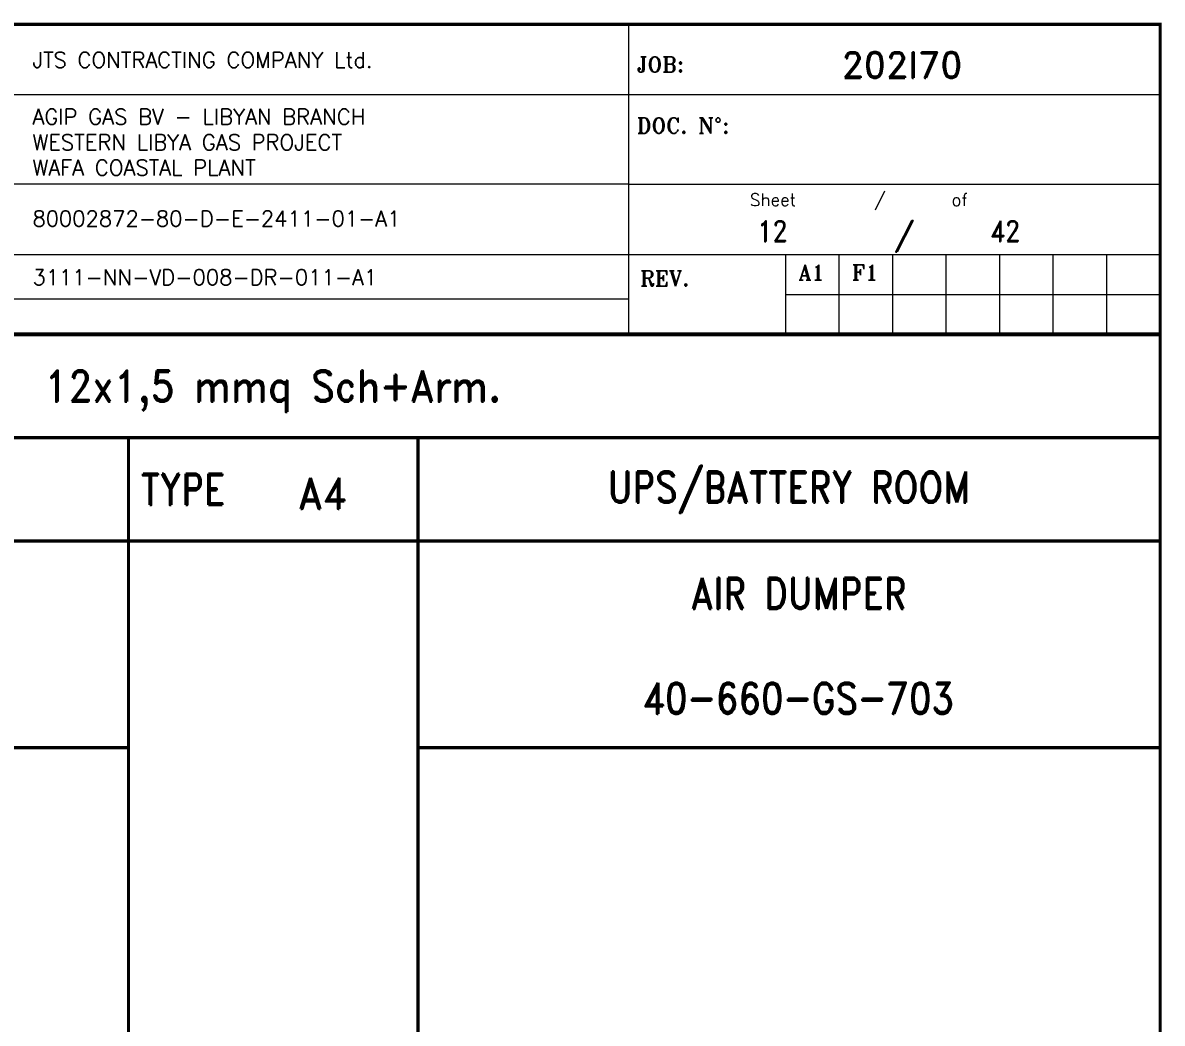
# Model space of a CAD drawing. Extents: x -12 to 185, y 0 to 287.
# Drawn here: x 75 to 185.2, y 190.3 to 287.1 of the extents above; entities that cross this region are included whole.
import ezdxf
from ezdxf.enums import TextEntityAlignment as Align

# ---------------------------------------------------------------- set-up
doc = ezdxf.new("R2010")
doc.units = 0
doc.header["$LTSCALE"] = 10
doc.header["$MEASUREMENT"] = 0
doc.layers.get('0').update_dxf_attribs({"linetype": 'CONTINUOUS'})
doc.layers.add('12', color=9, linetype='CONTINUOUS')
doc.styles.add('ROMAND', font='romand', dxfattribs={"width": 0.8})
doc.styles.add('ROMANS', font='ROMANS', dxfattribs={"width": 0.87})
doc.styles.add('ROMANT', font='ROMANT', dxfattribs={"height": 1.25})

# ---------------------------------------------------------------- blocks, each defined once
blk = doc.blocks.new('NUMFGT')
at = {"color": 4, "style": 'ROMAND', "width": 0.85}
blk.add_attdef('TOTALE_FOGLI', text='', height=1, dxfattribs=at).set_placement((0, 0), align=Align.MIDDLE)
blk = doc.blocks.new('NUMFG')
at = {"color": 4, "style": 'ROMAND', "width": 0.85}
blk.add_attdef('NUMERO_DI_FOGLIO', text='', height=1, dxfattribs=at).set_placement((0, 0), align=Align.MIDDLE)

msp = doc.modelspace()

# ---------------------------------------------------------------- linework, layer by layer
at = {"color": 7}
for p, q in [((0, 287), (185, 287)), ((185, 287), (185, 0))]:
    msp.add_line(p, q, dxfattribs=at)
for p, q in [((42.82, 287), (184.99, 287)), ((133.56, 287), (133.56, 257)), ((185, 280.19), (42.82, 280.19)), ((133.56, 271.54), (42.82, 271.54)), ((133.56, 271.54), (185, 271.54)), ((42.82, 264.73), (184.99, 264.73)), ((148.79, 257), (148.79, 264.73)), ((153.96, 257), (153.96, 264.73)), ((159.13, 257), (159.13, 264.73)), ((164.31, 257), (164.31, 264.73)), ((169.48, 257), (169.48, 264.73)), ((174.65, 257), (174.65, 264.73)), ((179.83, 257), (179.83, 264.73)), ((133.56, 260.41), (0, 260.41)), ((148.79, 260.86), (185, 260.86)), ((0, 257), (185, 257)), ((0, 257), (185, 257))]:
    msp.add_line(p, q)
for points, const_width in [([(0, 287), (0, 0), (185, 0), (185, 287), (0, 287)], 0.3), ([(0, 257), (185, 257)], 0.4)]:
    msp.add_lwpolyline(points, dxfattribs=dict(const_width=const_width))
msp.add_lwpolyline([(0, 257), (185, 257)])
at = {"layer": '12', "const_width": 0.3}
for points in [[(0, 247), (185, 247)], [(85.2, 247), (85.2, 20)], [(85.2, 247), (85.2, 20)], [(113.2, 247), (113.2, 20)], [(113.2, 247), (113.2, 20)], [(0, 237), (85.2, 237)], [(85.2, 237), (185, 237)], [(85.2, 237), (185, 237)], [(0, 217), (85.2, 217)], [(0.89, 217), (84.31, 217)], [(113.2, 217), (185, 217)]]:
    msp.add_lwpolyline(points, dxfattribs=at)

# ---------------------------------------------------------------- block references
at = {"layer": '12', "xscale": 2, "yscale": 2, "zscale": 2}
for name, p, values in [('NUMFG', (147.5, 267), {'NUMERO_DI_FOGLIO': '12'}), ('NUMFGT', (170, 267), {'TOTALE_FOGLI': '42'})]:
    msp.add_blockref(name, p, dxfattribs=at).add_auto_attribs(values)

# ---------------------------------------------------------------- texts
at = {"color": 7}
for s, height, style, p in [('JTS CONTRACTING COMPANY Ltd.', 1.5, 'ROMANS', (75.9, 282.8)), ('JOB:', 1.5, 'ROMANT', (134.39, 282.37)), ('202I70', 2.5, 'ROMAND', (154.19, 281.82)), ('AGIP GAS BV - LIBYAN BRANCH', 1.5, 'ROMANS', (75.9, 277.31)), ('DOC. N°:', 1.5, 'ROMANT', (134.39, 276.45)), ('WESTERN LIBYA GAS PROJECT', 1.5, 'ROMANS', (75.9, 274.83)), ('WAFA COASTAL PLANT', 1.5, 'ROMANS', (75.9, 272.38)), ('Sheet        /       of', 1.2, 'ROMANT', (145.3, 269.42)), ('80002872-80-D-E-2411-01-A1', 1.5, 'ROMANS', (75.9, 267.45)), ('/', 2, 'ROMANT', (159.27, 265.64)), ('A1', 1.5, 'ROMANT', (150, 262.24)), ('F1', 1.5, 'ROMANT', (155.17, 262.24)), ('3111-NN-VD-008-DR-011-A1', 1.5, 'ROMANS', (75.9, 261.77)), ('REV.', 1.5, 'ROMANT', (134.7, 261.66))]:
    msp.add_text(s, height=height, dxfattribs=dict(at, style=style)).set_placement(p)
at = {"layer": '12', "style": 'ROMAND', "width": 0.9}
for s, p in [('12x1,5 mmq Sch+Arm.', (77.06, 252)), ('12x1,5 mmq Sch+Arm.', (77.06, 252)), ('A4', (101.65, 241.63)), ('A4', (101.65, 241.63))]:
    msp.add_text(s, height=3, dxfattribs=at).set_placement(p, align=Align.MIDDLE_LEFT)
at = {"layer": '12', "color": 2, "style": 'ROMAND', "width": 0.85}
for s, p in [('UPS/BATTERY ROOM', (149.1, 242)), ('TYPE', (90.48, 242)), ('AIR DUMPER', (150.03, 231.93)), ('40-660-GS-703', (149.99, 221.79))]:
    msp.add_text(s, height=3, dxfattribs=at).set_placement(p, align=Align.MIDDLE)

doc.saveas('drawing.dxf')
